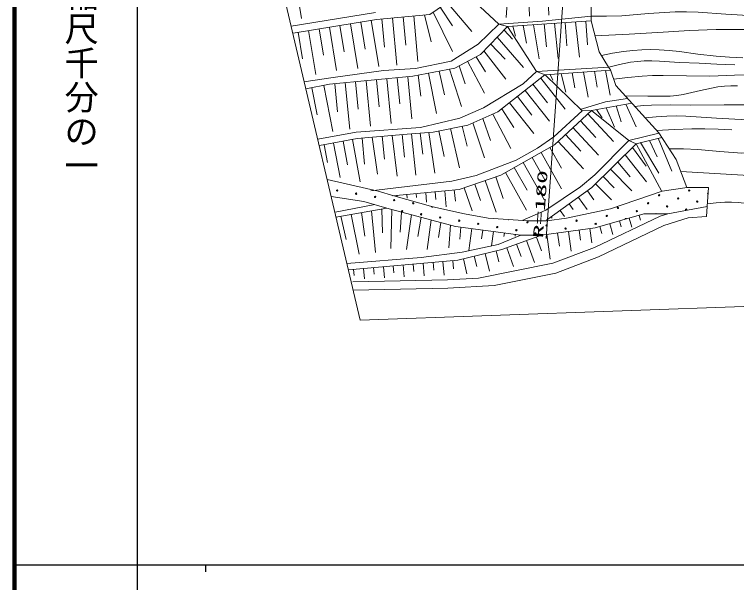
# Model space of a CAD drawing. Units: millimetres, scale not verified. Extents: x 73814 to 713814, y -8528 to 351472.
# Drawn here: x 73814 to 179625, y 173881 to 257061 of the extents above; entities that cross this region are included whole.
import ezdxf
from ezdxf.enums import TextEntityAlignment as Align

# ---------------------------------------------------------------- set-up
doc = ezdxf.new("R2010")
doc.units = ezdxf.units.MM
doc.header["$LTSCALE"] = 1000
for name, color, linetype, lineweight in [('M-TTL', 2, 'Continuous', 140), ('M-TTL-BAND', 7, 'Continuous', 25), ('S-BGD', 7, 'Continuous', 13), ('S-BGD-HTXT', 6, 'Continuous', 13)]:
    doc.layers.add(name, color=color, linetype=linetype, lineweight=lineweight)
doc.styles.add('@ＭＳ ゴシック', font='')
doc.styles.add('ＭＳ ゴシック', font='')
doc.styles.get('@ＭＳ ゴシック').set_extended_font_data('@MS Gothic')
doc.styles.get('ＭＳ ゴシック').set_extended_font_data('MS Gothic')

msp = doc.modelspace()

# ---------------------------------------------------------------- linework, layer by layer
at = {"layer": 'M-TTL'}
msp.add_line((73814, 351472), (73814, -8528), dxfattribs=at)
at = {"layer": 'M-TTL-BAND'}
for p, q in [((91814, 341472), (91814, -8528)), ((73814, 176472), (612814, 176472)), ((101814, 176472), (101814, 175472))]:
    msp.add_line(p, q, dxfattribs=at)
at = {"layer": 'S-BGD'}
for p, q in [((114757, 263414), (115890, 256486)), ((139122, 260962), (144775, 255658)), ((146107, 260519), (145859, 256617)), ((149140, 260401), (149289, 256803)), ((151958, 260518), (152105, 256956)), ((158298, 260781), (158319, 256814)), ((134669, 257055), (137759, 259190)), ((137244, 258835), (140813, 254541)), ((114361, 255331), (126734, 257324)), ((135184, 257411), (138014, 251635)), ((136214, 258123), (137982, 255372)), ((114634, 254329), (126855, 256328)), ((126091, 256203), (127200, 249423)), ((126855, 256328), (134669, 257055)), ((127636, 256401), (128021, 252270)), ((129199, 256546), (129841, 249651)), ((130762, 256692), (131147, 252549)), ((132325, 256837), (132945, 250172)), ((133888, 256983), (134881, 253069)), ((144775, 255658), (151170, 256075)), ((146060, 255292), (158327, 256144)), ((151170, 256075), (158319, 256814)), ((157560, 256091), (157800, 252634)), ((158319, 256814), (158327, 256144)), ((158327, 256144), (159501, 251595)), ((119981, 255204), (121020, 248848)), ((121508, 255454), (122139, 251595)), ((123036, 255704), (124107, 249156)), ((124563, 255953), (125217, 251955)), ((141763, 252692), (144775, 255658)), ((142085, 251204), (146060, 255292)), ((144775, 255658), (146060, 255292)), ((146060, 255292), (150324, 248709)), ((146827, 255346), (147230, 253862)), ((148360, 255452), (148853, 252843)), ((149894, 255559), (150702, 250578)), ((151427, 255665), (151797, 252315)), ((152960, 255772), (153495, 250616)), ((154494, 255878), (154732, 252448)), ((156027, 255985), (156628, 250805)), ((115398, 254454), (116035, 250559)), ((116925, 254704), (117980, 248257)), ((118453, 254954), (119081, 251113)), ((145563, 254781), (146777, 253447)), ((144570, 253759), (148400, 249300)), ((137824, 250236), (141763, 252692)), ((143576, 252737), (145720, 250507)), ((138337, 249216), (142085, 251204)), ((141460, 250872), (142814, 248658)), ((142582, 251715), (145795, 247563)), ((159501, 251595), (160877, 249364)), ((132587, 249124), (137824, 250236)), ((140211, 250210), (142690, 245536)), ((120539, 247826), (127907, 248846)), ((127907, 248846), (132587, 249124)), ((132204, 248023), (138337, 249216)), ((136037, 248769), (136850, 245299)), ((137570, 249067), (139341, 243563)), ((138962, 249547), (139869, 246884)), ((148378, 246902), (150324, 248709)), ((150324, 248709), (160891, 249342)), ((150324, 248709), (151573, 248197)), ((151573, 248197), (161167, 248923)), ((158795, 248742), (159195, 246431)), ((160414, 248865), (161120, 245223)), ((160877, 249364), (161162, 248937)), ((161162, 248937), (161921, 246659)), ((116229, 247178), (120539, 247826)), ((119994, 246831), (132204, 248023)), ((128388, 247651), (129027, 241113)), ((129914, 247800), (130288, 243974)), ((131440, 247949), (132045, 241757)), ((132970, 248172), (133346, 245081)), ((134504, 248471), (135654, 242554)), ((144641, 242794), (151526, 248197)), ((150939, 247739), (154496, 243210)), ((151573, 248197), (156995, 242961)), ((152321, 248250), (152703, 247450)), ((153940, 248373), (154627, 245676)), ((155558, 248496), (155949, 246318)), ((157177, 248619), (157874, 244959)), ((116530, 246149), (119994, 246831)), ((119128, 246660), (120450, 239938)), ((120757, 246905), (121157, 242805)), ((122283, 247054), (122945, 240280)), ((123809, 247203), (124203, 243174)), ((125336, 247353), (125986, 240697)), ((126862, 247502), (127248, 243544)), ((142539, 243380), (148378, 246902)), ((149794, 246840), (151925, 244126)), ((161921, 246659), (168235, 239728)), ((117396, 246320), (118177, 242347)), ((148649, 245941), (152196, 241423)), ((147504, 245042), (149629, 242334)), ((160424, 244258), (163646, 244765)), ((139063, 241897), (142539, 243380)), ((146358, 244142), (149897, 239636)), ((156717, 243146), (160424, 244258)), ((158384, 243021), (164278, 244071)), ((160535, 243404), (161761, 240543)), ((161969, 243660), (162705, 241336)), ((163402, 243915), (164932, 240618)), ((140268, 240863), (144641, 242794)), ((143912, 242472), (146542, 237414)), ((145213, 243243), (146984, 240510)), ((152873, 239163), (156995, 242961)), ((152932, 237967), (158384, 243021)), ((156995, 242961), (158384, 243021)), ((157838, 242515), (161614, 238443)), ((158384, 243021), (163841, 238607)), ((159101, 243149), (159949, 241940)), ((133317, 240507), (139063, 241897)), ((142454, 241828), (143593, 238593)), ((156748, 241505), (159007, 239068)), ((123863, 239812), (133317, 240507)), ((135157, 239841), (140268, 240863)), ((137712, 240352), (139022, 234612)), ((139416, 240692), (140128, 237782)), ((140997, 241185), (142708, 236087)), ((155658, 240494), (159411, 236445)), ((118256, 238792), (123863, 239812)), ((124026, 238875), (131352, 239557)), ((127689, 239216), (128038, 235866)), ((129154, 239352), (129881, 233359)), ((130619, 239489), (130987, 236161)), ((131352, 239557), (135157, 239841)), ((131986, 239604), (132609, 233507)), ((133254, 239699), (133641, 236603)), ((134522, 239793), (135410, 233802)), ((136008, 240011), (136757, 236267)), ((150463, 237495), (152873, 239163)), ((154567, 239483), (156813, 237061)), ((163841, 238607), (168253, 239700)), ((168235, 239728), (170798, 235836)), ((118517, 237853), (124026, 238875)), ((120583, 238236), (121521, 233183)), ((121960, 238492), (122600, 235041)), ((123337, 238747), (124485, 232560)), ((124758, 238943), (125112, 235147)), ((126224, 239080), (127006, 233654)), ((153477, 238472), (157208, 234447)), ((158440, 231712), (164914, 238129)), ((158882, 233556), (163841, 238607)), ((163841, 238607), (164914, 238129)), ((164914, 238129), (168669, 239068)), ((164914, 238129), (168686, 231144)), ((165558, 238290), (168215, 233802)), ((166845, 238612), (167994, 236234)), ((168133, 238934), (170132, 234096)), ((119206, 237981), (119691, 235367)), ((145095, 233537), (152932, 237967)), ((147312, 235734), (150463, 237495)), ((152279, 237597), (153987, 234575)), ((164375, 237595), (166372, 234834)), ((149666, 236121), (151529, 232825)), ((150973, 236859), (153987, 231526)), ((163296, 236525), (166446, 232548)), ((141473, 233463), (147312, 235734)), ((148360, 235383), (151470, 229881)), ((162217, 235456), (164013, 233286)), ((170798, 235836), (172353, 231729)), ((145748, 233906), (148868, 228386)), ((147054, 234644), (148923, 231338)), ((161138, 234386), (164281, 231215)), ((119635, 232890), (127108, 231170)), ((137904, 232629), (141473, 233463)), ((138962, 231436), (145095, 233537)), ((144328, 233274), (145407, 230126)), ((156751, 231841), (158882, 233556)), ((160059, 233317), (161696, 231665)), ((126041, 231239), (137904, 232629)), ((141262, 232224), (142083, 229827)), ((142795, 232749), (144378, 228128)), ((151700, 228412), (156751, 231841)), ((158980, 232247), (161295, 229912)), ((168700, 231173), (172407, 231729)), ((172407, 231729), (175512, 231729)), ((175512, 231729), (175326, 228948)), ((127108, 231170), (129392, 230518)), ((129194, 230527), (138962, 231436)), ((131287, 230722), (131339, 230156)), ((132682, 230852), (132737, 230266)), ((134078, 230981), (134210, 229554)), ((135473, 231111), (135578, 229984)), ((136868, 231241), (137085, 228910)), ((138264, 231371), (138419, 229701)), ((139728, 231698), (140882, 228331)), ((151796, 226942), (158440, 231712)), ((157776, 231235), (158714, 229929)), ((161146, 228620), (168700, 231173)), ((120228, 230399), (125003, 229687)), ((125003, 229687), (128399, 228702)), ((129392, 230518), (135116, 228916)), ((129891, 230592), (129902, 230479)), ((156447, 230281), (157724, 228502)), ((120791, 228115), (126634, 229214)), ((120902, 227396), (128399, 228702)), ((127649, 228572), (127737, 225081)), ((128399, 228702), (138450, 226033)), ((135116, 228916), (139772, 227848)), ((154710, 227226), (161146, 228620)), ((155118, 229327), (155695, 228524)), ((175326, 228948), (169534, 227883)), ((175244, 227484), (175326, 228948)), ((121652, 227527), (122434, 224117)), ((123151, 227788), (124328, 221947)), ((124651, 228049), (125154, 224599)), ((126150, 228311), (126738, 222223)), ((129117, 228512), (128976, 222774)), ((130553, 228130), (130354, 225184)), ((131989, 227749), (131249, 222670)), ((139772, 227848), (143242, 227255)), ((148224, 226883), (151700, 228412)), ((153789, 228373), (154434, 227476)), ((158805, 222934), (168438, 227534)), ((158895, 225806), (166050, 227851)), ((165335, 227646), (165540, 226929)), ((169534, 227883), (166017, 227851)), ((168438, 227534), (169533, 227883)), ((133425, 227368), (132937, 224564)), ((134861, 226986), (134280, 222670)), ((136296, 226605), (135967, 224427)), ((143242, 227255), (149075, 226840)), ((149075, 226840), (151833, 226840)), ((151833, 226840), (154710, 227226)), ((152460, 227419), (152606, 227217)), ((162473, 226828), (162723, 225951)), ((163904, 227237), (164283, 225909)), ((172549, 227268), (168991, 226136)), ((175244, 227484), (172549, 227268)), ((137732, 226224), (137448, 222911)), ((138450, 226033), (147991, 224727)), ((139246, 225924), (139100, 224151)), ((140836, 225707), (140394, 222479)), ((142426, 225489), (142252, 224219)), ((151058, 224727), (158895, 225806)), ((156544, 225482), (156747, 224004)), ((158111, 225698), (158399, 223610)), ((168991, 226136), (159395, 221554)), ((159610, 226011), (159907, 224971)), ((161041, 226419), (161498, 224822)), ((144016, 225271), (143731, 223187)), ((144673, 223388), (147991, 224727)), ((145208, 222626), (151058, 224727)), ((145606, 225054), (145536, 224544)), ((147196, 224836), (147161, 224583)), ((151058, 224727), (147991, 224727)), ((150327, 224464), (151059, 222426)), ((151841, 224835), (152336, 221240)), ((153409, 225051), (153675, 223120)), ((154976, 225267), (155367, 222425)), ((139436, 222275), (144673, 223388)), ((147402, 223414), (148040, 221638)), ((148864, 223939), (150006, 220760)), ((133412, 221488), (139436, 222275)), ((138791, 221093), (145208, 222626)), ((144406, 222434), (144788, 220837)), ((145940, 222889), (146924, 220147)), ((152726, 220629), (158805, 222934)), ((122522, 220607), (133412, 221488)), ((139593, 221284), (140122, 219072)), ((141198, 221668), (141558, 220159)), ((142802, 222051), (143423, 219450)), ((159395, 221554), (153142, 219182)), ((122776, 219673), (138791, 221093)), ((127872, 220125), (128018, 218483)), ((129328, 220254), (129418, 219234)), ((130784, 220383), (130940, 218625)), ((132240, 220512), (132336, 219422)), ((133696, 220641), (133862, 218767)), ((135151, 220770), (135254, 219611)), ((136607, 220899), (136784, 218909)), ((138063, 221028), (138172, 219799)), ((141827, 218443), (152726, 220629)), ((123504, 219737), (123582, 218857)), ((124960, 219866), (125096, 218341)), ((126416, 219995), (126500, 219045)), ((153142, 219182), (144094, 217367)), ((123408, 217913), (137264, 218188)), ((137264, 218188), (141827, 218443)), ((137310, 216988), (123432, 216713)), ((144094, 217367), (137310, 216988))]:
    msp.add_line(p, q, dxfattribs=at)
for points in [[(158319, 256814), (160558, 256810), (162803, 256866), (166704, 257183), (170620, 257440), (172309, 257448), (174007, 257396), (178073, 257101), (182149, 256867), (183316, 256841), (184494, 256827)], [(158900, 253925), (163877, 254186), (168864, 254474), (172747, 254688), (176643, 254842), (178792, 254871), (180938, 254840), (183034, 254739), (185126, 254578), (189564, 254130), (194004, 253640)], [(159831, 251059), (161445, 251381), (163070, 251645), (164402, 251799), (165741, 251894), (167012, 251925), (168282, 251897), (169765, 251787), (171254, 251616), (173950, 251250), (176652, 250944), (178594, 250797), (180539, 250711)], [(160891, 249342), (162496, 249727), (164106, 250052), (165102, 250195), (166102, 250277), (167225, 250290), (168353, 250244), (171250, 250044), (174143, 249905), (176746, 249804), (179350, 249694)], [(161610, 247593), (163686, 247844), (165775, 248035), (167320, 248110), (168867, 248124), (172296, 248052), (175726, 248042), (179331, 248154), (182937, 248206)], [(163304, 245141), (166600, 245098), (169916, 245116), (170857, 245203), (171790, 245351), (174323, 245932), (176888, 246458), (177841, 246571), (178797, 246624), (179742, 246614)], [(182794, 243844), (177802, 243805), (172808, 243768), (169980, 243806), (167154, 243784), (165930, 243709), (164708, 243600)], [(166255, 241902), (167833, 242074), (169423, 242187), (170789, 242211), (172168, 242176), (176664, 241877), (181163, 241638)], [(167926, 240067), (170498, 240223), (173074, 240319), (174994, 240331), (176913, 240283), (177920, 240231), (178936, 240157)], [(169771, 237396), (171858, 237378), (173952, 237299), (177168, 237001), (180394, 236761), (181592, 236783), (182792, 236865), (184081, 236959), (185366, 236992), (186179, 236949), (186998, 236845), (187969, 236655), (188941, 236403), (190343, 235956), (191721, 235454), (196323, 233550), (200927, 231608), (201896, 231203), (202875, 230795)], [(171464, 234078), (176443, 233767), (181430, 233467), (183643, 233291), (185860, 233055), (187303, 232846), (188736, 232578), (190135, 232247), (191521, 231856), (193320, 231274), (195099, 230635), (195969, 230305), (196845, 229963)], [(175351, 229319), (176631, 229477), (177921, 229575), (178895, 229588), (179879, 229541), (181161, 229405), (182449, 229208), (185104, 228710), (187751, 228166)]]:
    msp.add_lwpolyline(points, dxfattribs=at)
for centre in [(121084, 231284), (123874, 230819), (168281, 230586), (172698, 231284), (126664, 230354), (129454, 229889), (171071, 230121), (173861, 229656), (132244, 229424), (162236, 228726), (166653, 229424), (169443, 228959), (172233, 228494), (130617, 228261), (133407, 227796), (160608, 227564), (165026, 228261), (136196, 227331), (138986, 226866), (141776, 226401), (148984, 226634), (156191, 226866), (158981, 226401), (144566, 225936), (147356, 225471), (151774, 226169), (154564, 225704), (150146, 225006)]:
    msp.add_circle(centre, 99.5, dxfattribs=at)
for centre, start, end in [((175488, 230819), 140.27984, 215.22886), ((135034, 228959), 164.40376, 345.49807), ((167816, 227796), 33.13287, 146.86713), ((146194, 227099), 244.60173, 285.95799), ((163398, 227099), 15.91308, 196.13458)]:
    msp.add_arc(centre, 99.5, start, end, dxfattribs=at)
at = {"layer": 'S-BGD-HTXT'}
for p, q in [((98961, 320775), (124466, 212305)), ((154940, 269221), (151705, 224262)), ((124466, 212305), (340740, 220043))]:
    msp.add_line(p, q, dxfattribs=at)

# ---------------------------------------------------------------- texts
at = {"layer": 'M-TTL-BAND', "style": '@ＭＳ ゴシック'}
msp.add_text('縮尺千分の一', height=3666, rotation=270, dxfattribs=at).set_placement((83591, 232502), align=Align.MIDDLE_RIGHT)
at = {"layer": 'S-BGD-HTXT', "style": 'ＭＳ ゴシック', "width": 2}
msp.add_text('R=180', height=1466, rotation=86, dxfattribs=at).set_placement((151689, 224227), align=Align.BOTTOM_LEFT)

doc.saveas('drawing.dxf')
